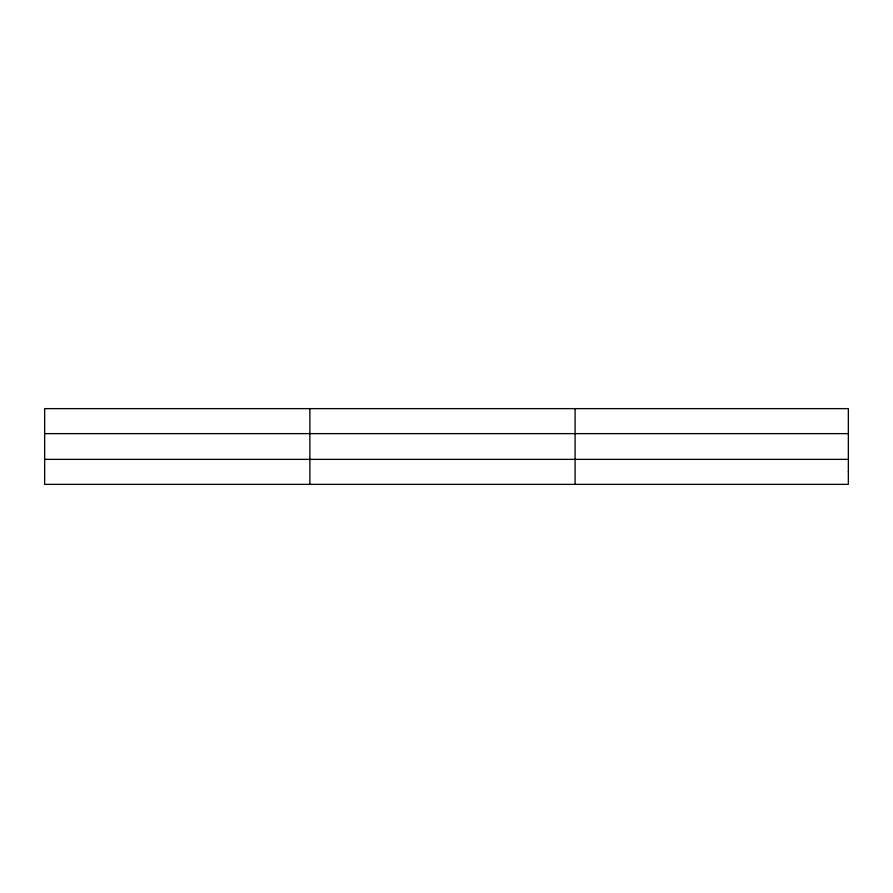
<?xml version="1.0" encoding="UTF-8"?>
<svg xmlns="http://www.w3.org/2000/svg" width="893" height="893" viewBox="0 0 893 893"><rect width="100%" height="100%" fill="white"/><g stroke="black" fill="none" stroke-linecap="round" stroke-linejoin="round"><path stroke-width="1.34" d="M309.871 408.637L309.871 484.363M575.092 408.637L575.092 484.363M44.65 433.63L848.35 433.63M44.65 459.37L848.35 459.37M848.35 471.861L848.35 484.363L44.65 484.363L44.65 408.637L848.35 408.637L848.35 471.861"/></g></svg>
